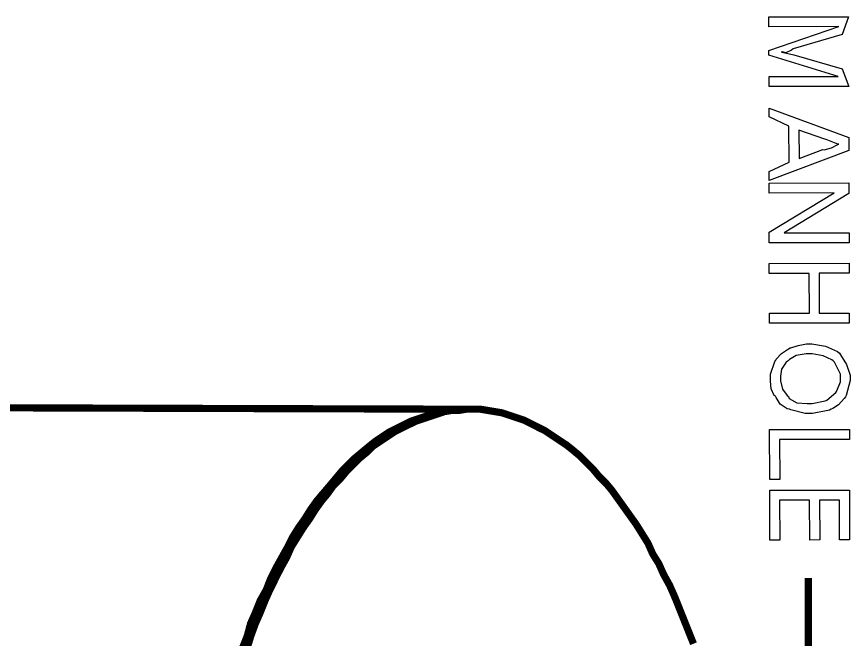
# Model space of a CAD drawing. Extents: x 0.1 to 11.6, y 0.3 to 16.2.
# Drawn here: x 4.274 to 5.435, y 8.321 to 9.188 of the extents above; entities that cross this region are included whole.
import ezdxf

# ---------------------------------------------------------------- set-up
doc = ezdxf.new("R2010")
doc.units = 0
doc.header["$MEASUREMENT"] = 0

msp = doc.modelspace()

# ---------------------------------------------------------------- linework, layer by layer
at = {"color": 0}
for points in [[(5.32167, 9.18821), (5.43278, 9.18842), (5.42367, 9.16368), (5.35531, 9.1435), (5.35314, 9.14171), (5.34511, 9.13818), (5.34011, 9.13926), (5.33925, 9.1396), (5.3399, 9.13883), (5.35465, 9.13579), (5.35661, 9.13525), (5.42389, 9.11594), (5.433, 9.09119), (5.32189, 9.09099), (5.32189, 9.10488), (5.41803, 9.10508), (5.32167, 9.1346), (5.32167, 9.14111), (5.41889, 9.17453), (5.32167, 9.17432), (5.32167, 9.18821)], [(5.32189, 9.06114), (5.433, 9.02012), (5.433, 9.0019), (5.3221, 8.96044), (5.3221, 8.97282), (5.34988, 8.98583), (5.34967, 9.03575), (5.32189, 9.04899), (5.32189, 9.06114)], [(5.36356, 9.03054), (5.36376, 8.99106), (5.39697, 9.00321), (5.39882, 9.00293), (5.40869, 9.00592), (5.41769, 9.01053), (5.41911, 9.01101), (5.41758, 9.01096), (5.40132, 9.01736), (5.39958, 9.01796), (5.36356, 9.03054)], [(5.32206, 8.95665), (5.43315, 8.95688), (5.43315, 8.94211), (5.34289, 8.88721), (5.43338, 8.88743), (5.43338, 8.87354), (5.32226, 8.87332), (5.32226, 8.88807), (5.41254, 8.94299), (5.32204, 8.94276), (5.32206, 8.95665)], [(5.32226, 8.84472), (5.43338, 8.84494), (5.43338, 8.83106), (5.39171, 8.83106), (5.39193, 8.7755), (5.4336, 8.7755), (5.4336, 8.76161), (5.32249, 8.76139), (5.32249, 8.77528), (5.37804, 8.77528), (5.37782, 8.83083), (5.32226, 8.83083), (5.32226, 8.84472)], [(5.37804, 8.73281), (5.38146, 8.73286), (5.40039, 8.7296), (5.41743, 8.72185), (5.41992, 8.71957), (5.42139, 8.71724), (5.42969, 8.70389), (5.43511, 8.68929), (5.43511, 8.6844), (5.43511, 8.68147), (5.42936, 8.66092), (5.42817, 8.65901), (5.42643, 8.65636), (5.41883, 8.64794), (5.41054, 8.64285), (5.40842, 8.64188), (5.40619, 8.64035), (5.38222, 8.63564), (5.37956, 8.63558), (5.37224, 8.63558), (5.35243, 8.64085), (5.35026, 8.64188), (5.34706, 8.64242), (5.3374, 8.64871), (5.33182, 8.65776), (5.33074, 8.65967), (5.32904, 8.66069), (5.32482, 8.67019), (5.324, 8.68072), (5.324, 8.68419), (5.324, 8.6906), (5.33014, 8.70796), (5.33138, 8.70979), (5.33197, 8.71132), (5.33908, 8.71918), (5.34924, 8.72597), (5.35135, 8.72694), (5.35232, 8.72726), (5.36257, 8.73036), (5.37414, 8.73281), (5.37804, 8.73281)], [(5.37804, 8.71892), (5.37343, 8.71892), (5.35975, 8.71647), (5.35032, 8.71078), (5.34853, 8.70915), (5.34586, 8.70714), (5.33919, 8.69743), (5.33789, 8.6875), (5.33789, 8.68419), (5.33789, 8.6811), (5.34071, 8.66954), (5.34711, 8.66086), (5.34896, 8.65924), (5.34983, 8.65679), (5.36068, 8.65072), (5.375, 8.64947), (5.37978, 8.64947), (5.38183, 8.64953), (5.40012, 8.65332), (5.40169, 8.65403), (5.40256, 8.65435), (5.41515, 8.66487), (5.41601, 8.66618), (5.41613, 8.66732), (5.42122, 8.68001), (5.42122, 8.68419), (5.42122, 8.69037), (5.41287, 8.70719), (5.41124, 8.70893), (5.40924, 8.71035), (5.3974, 8.7161), (5.38189, 8.71897), (5.37804, 8.71892)], [(5.32264, 8.61322), (5.43375, 8.61344), (5.43375, 8.59956), (5.33653, 8.59933), (5.33675, 8.54378), (5.32286, 8.54378), (5.32264, 8.61322)], [(5.32281, 8.52886), (5.43392, 8.52908), (5.43414, 8.45964), (5.42025, 8.45964), (5.42003, 8.51519), (5.39225, 8.51519), (5.39247, 8.45964), (5.37858, 8.45942), (5.37836, 8.51497), (5.33669, 8.51497), (5.33692, 8.45942), (5.32303, 8.45942), (5.32281, 8.52886)]]:
    msp.add_lwpolyline(points, close=True, dxfattribs=at)
at = {"color": 0, "const_width": 0.01}
for points in [[(4.90169, 8.64165), (3.78999, 8.64501)], [(4.90169, 8.64165), (4.89333, 8.64165), (4.88336, 8.63997), (4.87332, 8.63997), (4.86333, 8.63835), (4.85335, 8.63499), (4.84332, 8.63167), (4.83333, 8.62831), (4.82335, 8.625), (4.81332, 8.62001), (4.80333, 8.61501), (4.79335, 8.61003), (4.78331, 8.60335), (4.77333, 8.59668), (4.76497, 8.59), (4.75499, 8.58165), (4.74501, 8.57335), (4.73665, 8.565), (4.72667, 8.55501), (4.71832, 8.54497), (4.71001, 8.535), (4.69997, 8.52333), (4.69168, 8.51335), (4.68332, 8.50168), (4.67503, 8.48833), (4.66667, 8.47667), (4.65831, 8.46332), (4.65169, 8.44997), (4.64333, 8.435), (4.63499, 8.41997), (4.62831, 8.40668), (4.62169, 8.38997), (4.61333, 8.375), (4.60667, 8.35835), (4.59999, 8.34332), (4.595, 8.32497), (4.58832, 8.30832)], [(4.90169, 8.64165), (4.89333, 8.64165), (4.88336, 8.63997), (4.87332, 8.63997), (4.86333, 8.63835), (4.85335, 8.63499), (4.84332, 8.63167), (4.83333, 8.62831), (4.82335, 8.625), (4.81332, 8.62001), (4.80333, 8.61501), (4.79335, 8.61003), (4.78331, 8.60335), (4.77333, 8.59668), (4.76497, 8.59), (4.75499, 8.58165), (4.74501, 8.57335), (4.73665, 8.565), (4.72667, 8.55501), (4.71832, 8.54497), (4.71001, 8.535), (4.69997, 8.52333), (4.69168, 8.51335), (4.68332, 8.50168), (4.67503, 8.48833), (4.66667, 8.47667), (4.65831, 8.46332), (4.65169, 8.44997), (4.64333, 8.435), (4.63499, 8.41997), (4.62831, 8.40668), (4.62169, 8.38997), (4.61333, 8.375), (4.60667, 8.35835), (4.59999, 8.34332), (4.595, 8.32497), (4.58832, 8.30832)], [(5.21669, 8.315), (5.21001, 8.33165), (5.20335, 8.34831), (5.19667, 8.36501), (5.19, 8.38167), (5.18332, 8.39665), (5.17503, 8.41168), (5.16835, 8.42665), (5.16, 8.44), (5.15332, 8.45503), (5.14501, 8.46832), (5.13667, 8.48167), (5.12831, 8.49333), (5.12001, 8.50499), (5.11165, 8.51665), (5.10335, 8.52832), (5.095, 8.53836), (5.08501, 8.54833), (5.07667, 8.55832), (5.06668, 8.56836), (5.05832, 8.57667), (5.04833, 8.58501), (5.03999, 8.59169), (5.03, 8.59831), (5.02001, 8.60499), (5.00999, 8.61165), (5, 8.61664), (4.99001, 8.62169), (4.97999, 8.62668), (4.97, 8.62999), (4.96001, 8.63336), (4.94997, 8.63667), (4.94, 8.63835), (4.93001, 8.63997), (4.91997, 8.64165), (4.91, 8.64165), (4.90001, 8.64165), (4.88997, 8.63997), (4.87999, 8.63997), (4.87001, 8.63835), (4.86003, 8.63499), (4.84999, 8.63167), (4.84, 8.62831), (4.83003, 8.625), (4.81999, 8.62001), (4.81, 8.61501), (4.80003, 8.61003), (4.78999, 8.60335), (4.78, 8.59668), (4.77001, 8.59), (4.76167, 8.58165), (4.75168, 8.57335), (4.74333, 8.565), (4.73335, 8.55501), (4.72499, 8.54497), (4.715, 8.535), (4.70665, 8.52333), (4.69835, 8.51335), (4.69, 8.50168), (4.68164, 8.48833), (4.67333, 8.47667), (4.66499, 8.46332), (4.65668, 8.44997), (4.65001, 8.435), (4.64165, 8.41997), (4.63499, 8.40668), (4.62668, 8.38997), (4.62001, 8.375), (4.61333, 8.35835), (4.60667, 8.34332), (4.59999, 8.32497), (4.595, 8.30832)], [(4.90668, 8.64165), (4.90169, 8.64165)], [(5.37668, 8.23665), (5.37668, 8.40668)]]:
    msp.add_lwpolyline(points, dxfattribs=at)

doc.saveas('drawing.dxf')
